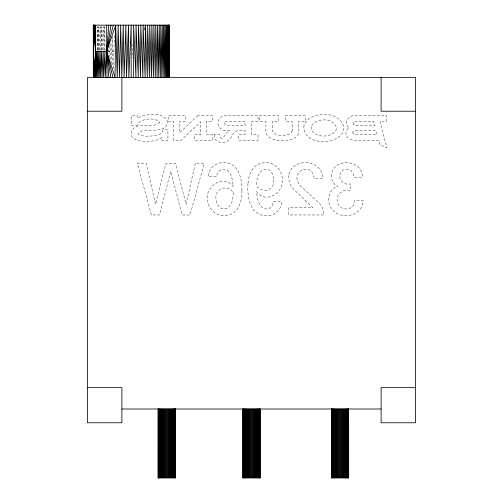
<?xml version="1.0" encoding="UTF-8"?>
<svg xmlns="http://www.w3.org/2000/svg" width="503" height="503" viewBox="0 0 503 503"><rect width="100%" height="100%" fill="white"/><g stroke="black" fill="none" stroke-linecap="round" stroke-linejoin="round"><path stroke-width="0.38" stroke-dasharray="2.52 1.89" d="M97.274 50.143L97.576 26.709L97.789 50.143M98.412 50.143L98.764 26.709L98.99 50.143M99.682 50.143L100.084 26.709M101.078 50.143L101.537 26.709L101.776 50.143M102.599 50.143L103.102 26.709L103.348 50.143M104.228 50.143L104.787 26.709M144.072 30.62L144.172 26.709M109.541 57.172L109.874 46.238M111.345 63.422L112.138 39.209M113.238 68.886L114.42 34.525M107.34 51.312L114.502 51.312M132.031 43.893L132.673 57.952M144.242 26.709L144.304 30.62M110.647 43.893L110.773 61.077M108.711 49.363L108.73 52.488M104.838 26.709L105.033 50.143M100.128 26.709L100.317 50.143M112.666 36.084L112.873 67.327M241.899 190.75C242.094 200.326 239.051 212.624 228.419 215.19C219.446 217.554 209.732 211.656 207.965 202.445C202.696 188.021 223.628 172.642 233.235 186.607C232.562 180.495 231.556 170.322 223.923 169.291C219.811 168.958 216.762 172.667 216.68 176.572L208.135 176.572C208.525 168.606 215.655 162.186 223.653 162.67C238.479 161.991 242.352 179.15 241.899 190.75M247.985 183.727C246.929 196.434 250.06 216.347 266.797 215.63C274.688 216.076 281.422 209.525 281.623 201.728L273.098 201.728C273.186 206.004 269.445 210.059 265.043 208.858C258.14 206.62 257.146 197.861 256.53 191.662C266.64 205.595 286.886 190.58 281.837 175.931C280.259 166.663 270.482 160.52 261.466 163.186C252.317 165.286 248.413 175.251 247.985 183.727M331.37 174.484C330.741 179.326 333.263 184.953 338.167 186.45C326.849 188.921 325.724 205.538 334.476 211.732C344.278 220.081 363.392 214.599 363.053 200.401L354.445 200.401C355.646 209.726 341.436 212.159 338.179 204.111C333.954 195.925 342.279 188.241 350.472 190.474L350.472 183.853C342.291 186.217 336.092 176.434 342.241 170.574C347.227 166.965 354.301 171.108 353.867 177.232L362.393 177.232C362.852 159.413 333.891 157.364 331.37 174.484M159.602 122.399C154.1 129.076 138.514 121.097 132.195 129.824C125.04 143.94 155.157 143.418 161.746 137.615L161.746 140.262L167.908 140.262L167.908 129.843L162.771 129.843C163.695 139.01 126.894 137.181 142.116 130.881C149.844 129.372 167.556 133.251 167.386 121.148C162.262 111.169 145.398 113.772 137.13 118.192L137.13 115.615L131.484 115.615L131.484 125.555L136.954 125.555C138.344 118.507 156.062 116.614 159.602 122.399M288.791 175.428C288.307 180.118 289.734 184.934 292.815 188.524L312.935 207.689L288.665 207.689L288.665 214.97L323.995 214.97L323.542 210.895L322.115 207.047L319.807 203.658L300.643 186.097C287.81 172.013 312.25 160.262 314.124 178.559L322.668 178.559C323.291 159.218 291.476 156.76 288.791 175.428M214.171 134.703C213.058 140.922 220.817 143.814 225.759 141.965C229.89 140.645 231.518 136.326 233.794 133.056C236.404 129.491 241.214 130.283 245.018 130.308L245.018 134.703L238.611 134.703L238.611 140.262L258.045 140.262L258.045 134.703L251.582 134.703L251.582 121.242L258.045 121.242L258.045 115.615L227.601 115.615C213.077 114.778 216.013 133.559 229.601 130.271C226.262 131.044 221.678 144.732 219.604 134.703L214.171 134.703M233.317 192.473C233.197 198.44 231.94 208.305 224.338 209.009C219.861 209.147 216.787 204.91 216.265 200.835C213.303 189.593 226.513 182.96 233.317 192.473M273.676 179.961C274.833 190.951 262.321 193.693 256.467 185.676C256.234 179.282 258.831 168.304 267.294 169.398C271.884 170.46 273.789 175.698 273.676 179.961M224.527 122.883L224.935 124.562L226.998 125.58L245.018 125.7L245.018 121.242L226.708 121.305L225.155 121.921L224.527 122.883M292.237 130.598C290.388 137.338 274.468 136.992 272.28 130.598L272.28 121.242L278.587 121.242L278.587 115.615L259.51 115.615L259.51 121.242L265.924 121.242C266.603 126.435 263.792 133.647 269.061 137.262C274.078 140.557 280.404 141.066 286.245 140.57C290.168 139.935 294.563 139.061 297.26 135.86C300.291 131.654 298.046 125.983 298.757 121.242L305.227 121.242L305.227 115.615L285.66 115.615L285.66 121.242L292.237 121.242L292.237 130.598M346.02 132.094C344.819 136.873 350.057 140.406 354.351 140.211L378.633 140.211L379.897 144.745L386.914 147.907L380.042 121.242L386.732 121.242L386.732 115.615L356.759 115.615C349.855 113.829 342.053 123.072 349.245 127.819L347.127 129.774L346.02 132.094M352.823 132.031L353.15 133.697L354.584 134.471L377.219 134.703L375.911 130.434L355.212 130.466L353.552 131.006L352.823 132.031M303.975 125.618C302.077 145.449 337.821 146.599 343.694 130.522C345.574 110.899 309.458 109.032 303.975 125.618M311.087 126.699C311.036 138.457 332.269 138.897 336.45 129.334C336.513 117.645 315.035 116.885 311.087 126.699M353.181 122.864L353.54 124.593L355.42 125.555L374.861 125.681L373.547 121.242L355.508 121.261L354.137 121.669L353.181 122.864M195.327 163.33L186.053 204.337L175.591 163.33L165.952 163.33L155.471 204.356L146.197 163.33L137.3 163.33L151.447 214.97L159.476 214.97L170.75 171.246L182.067 214.97L190.096 214.97L204.161 163.33L195.327 163.33M197.868 115.615L179.722 132.71L179.722 121.242L185.368 121.242L185.368 115.615L168.172 115.615L168.172 121.242L173.497 121.242L173.497 140.262L181.093 140.262L200.741 121.965L200.741 134.703L194.661 134.703L194.661 140.262L212.48 140.262L212.48 134.703L206.651 134.703L206.651 121.242L212.48 121.242L212.48 115.615L197.868 115.615"/><path stroke-width="0.75" d="M93.313 77.475L93.332 25.15L169.033 25.15L169.052 77.475M133.559 77.475L133.609 25.15L135.929 77.475L136.024 25.15L138.275 77.475L138.426 25.15L140.601 77.475L140.79 25.15L142.883 77.475L143.122 25.15L145.122 77.475L145.398 25.15L147.304 77.475L147.618 25.15L149.422 77.475L149.775 25.15L151.472 77.475L151.849 25.15L153.44 77.475L153.843 25.15L155.32 77.475L155.735 25.15L157.106 77.475L157.533 25.15L158.785 77.475L159.225 25.15L160.363 77.475L160.797 25.15L161.815 77.475L162.249 25.15L163.154 77.475L163.576 25.15L164.368 77.475L164.764 25.15L165.443 77.475L165.814 25.15L166.392 77.475L166.726 25.15L167.197 77.475L167.493 25.15L167.857 77.475L168.103 25.15L168.379 77.475L168.568 25.15M169.033 25.15L168.977 77.475L168.876 25.15L168.744 26.69M108.799 25.15L106.711 51.312L105.259 77.475L104.907 51.312L103.574 77.475L103.203 51.312L102.002 77.475L101.625 51.312L100.543 77.475L100.16 51.312L99.21 77.475L98.827 51.312L97.997 77.475L97.632 51.312L96.916 77.475L96.57 51.312L95.972 77.475L95.652 51.312L93.489 25.15L93.388 77.475L93.332 25.15M168.876 25.15L168.75 77.475L168.87 25.15L168.756 75.136M95.652 25.15L95.652 51.312L93.615 77.475L93.797 25.15L93.809 29.055M107.045 77.475L106.711 51.312L115.69 25.15L115.055 77.475L106.711 51.312L106.711 25.15M95.168 77.475L95.652 51.312L94.885 25.15M94.501 77.475L95.652 51.312L94.268 25.15M93.986 77.475L95.652 51.312L93.803 25.15M111 25.15L106.711 51.312L108.925 77.475M113.301 25.15L106.711 51.312L110.893 77.475M95.652 51.312L106.711 51.312L112.936 77.475M87.459 111.213L121.889 111.213L121.889 77.475M415.541 111.213L381.111 111.213L381.111 77.475M87.459 387.656L121.889 387.656L121.889 422.772L87.459 422.772L87.459 77.475L415.541 77.475L415.541 422.772L381.111 422.772L381.111 387.656L415.541 387.656M121.889 408.996L381.111 408.996M158.212 477.85L158.212 408.996L158.175 477.85L175.39 477.85L175.39 408.996M242.892 477.85L260.108 477.85M115.69 25.15L117.243 77.475L118.148 25.15L119.481 77.475L120.682 25.15L121.764 77.475L123.26 25.15L124.084 77.475L125.876 25.15L126.435 77.475L128.523 25.15L128.806 77.475L131.182 25.15L131.182 77.475M93.489 25.15L93.615 77.475M348.654 408.996L348.692 477.85L331.477 477.85L331.477 408.996M348.541 408.996L348.541 477.85M348.359 408.996L348.359 477.85M348.107 408.996L348.107 477.85M347.787 408.996L347.787 477.85M347.397 408.996L347.397 477.85M346.951 408.996L346.951 477.85M346.441 408.996L346.441 477.85M345.882 408.996L345.882 477.85M345.272 408.996L345.272 477.85M344.612 408.996L344.612 477.85M343.92 408.996L343.92 477.85M343.191 408.996L343.191 477.85M342.436 408.996L342.436 477.85M341.663 408.996L341.663 477.85M340.877 408.996L340.877 477.85M340.085 408.996L340.085 477.85M339.286 408.996L339.286 477.85M338.5 408.996L338.5 477.85M337.727 408.996L337.727 477.85M336.972 408.996L336.972 477.85M336.249 408.996L336.249 477.85M335.551 408.996L335.551 477.85M334.897 408.996L334.897 477.85M334.288 408.996L334.288 477.85M333.722 408.996L333.722 477.85M333.212 408.996L333.212 477.85M332.766 408.996L332.766 477.85M332.376 408.996L332.376 477.85M332.055 408.996L332.055 477.85M331.804 408.996L331.804 477.85M331.622 408.996L331.622 477.85M260.07 408.996L260.07 477.85M259.963 408.996L259.963 477.85M259.781 408.996L259.781 477.85M259.523 408.996L259.523 477.85M259.202 408.996L259.202 477.85M258.819 408.996L258.819 477.85M258.366 408.996L258.366 477.85M257.863 408.996L257.863 477.85M257.297 408.996L257.297 477.85M256.687 408.996L256.687 477.85M256.033 408.996L256.033 477.85M255.335 408.996L255.335 477.85M254.606 408.996L254.606 477.85M253.858 408.996L253.858 477.85M253.084 408.996L253.084 477.85M252.292 408.996L252.292 477.85M251.5 408.996L251.5 477.85M250.708 408.996L250.708 477.85M249.916 408.996L249.916 477.85M249.142 408.996L249.142 477.85M248.394 408.996L248.394 477.85M247.665 408.996L247.665 477.85M246.967 408.996L246.967 477.85M246.313 408.996L246.313 477.85M245.703 408.996L245.703 477.85M245.137 408.996L245.137 477.85M244.634 408.996L244.634 477.85M244.181 408.996L244.181 477.85M243.798 408.996L243.798 477.85M243.477 408.996L243.477 477.85M243.219 408.996L243.219 477.85M243.037 408.996L243.037 477.85M242.93 408.996L242.93 477.85M175.352 408.996L175.352 477.85M175.245 408.996L175.245 477.85M175.063 408.996L175.063 477.85M174.811 408.996L174.811 477.85M174.491 408.996L174.491 477.85M174.101 408.996L174.101 477.85M173.654 408.996L173.654 477.85M173.145 408.996L173.145 477.85M172.579 408.996L172.579 477.85M171.969 408.996L171.969 477.85M171.316 408.996L171.316 477.85M170.618 408.996L170.618 477.85M169.895 408.996L169.895 477.85M169.14 408.996L169.14 477.85M168.367 408.996L168.367 477.85M167.581 408.996L167.581 477.85M166.782 408.996L166.782 477.85M165.99 408.996L165.99 477.85M165.204 408.996L165.204 477.85M164.431 408.996L164.431 477.85M163.676 408.996L163.676 477.85M162.947 408.996L162.947 477.85M162.255 408.996L162.255 477.85M161.595 408.996L161.595 477.85M160.985 408.996L160.985 477.85M160.426 408.996L160.426 477.85M159.916 408.996L159.916 477.85M159.464 408.996L159.464 477.85M159.08 408.996L159.08 477.85M158.759 408.996L158.759 477.85M158.508 408.996L158.508 477.85M158.326 408.996L158.326 477.85"/></g></svg>
